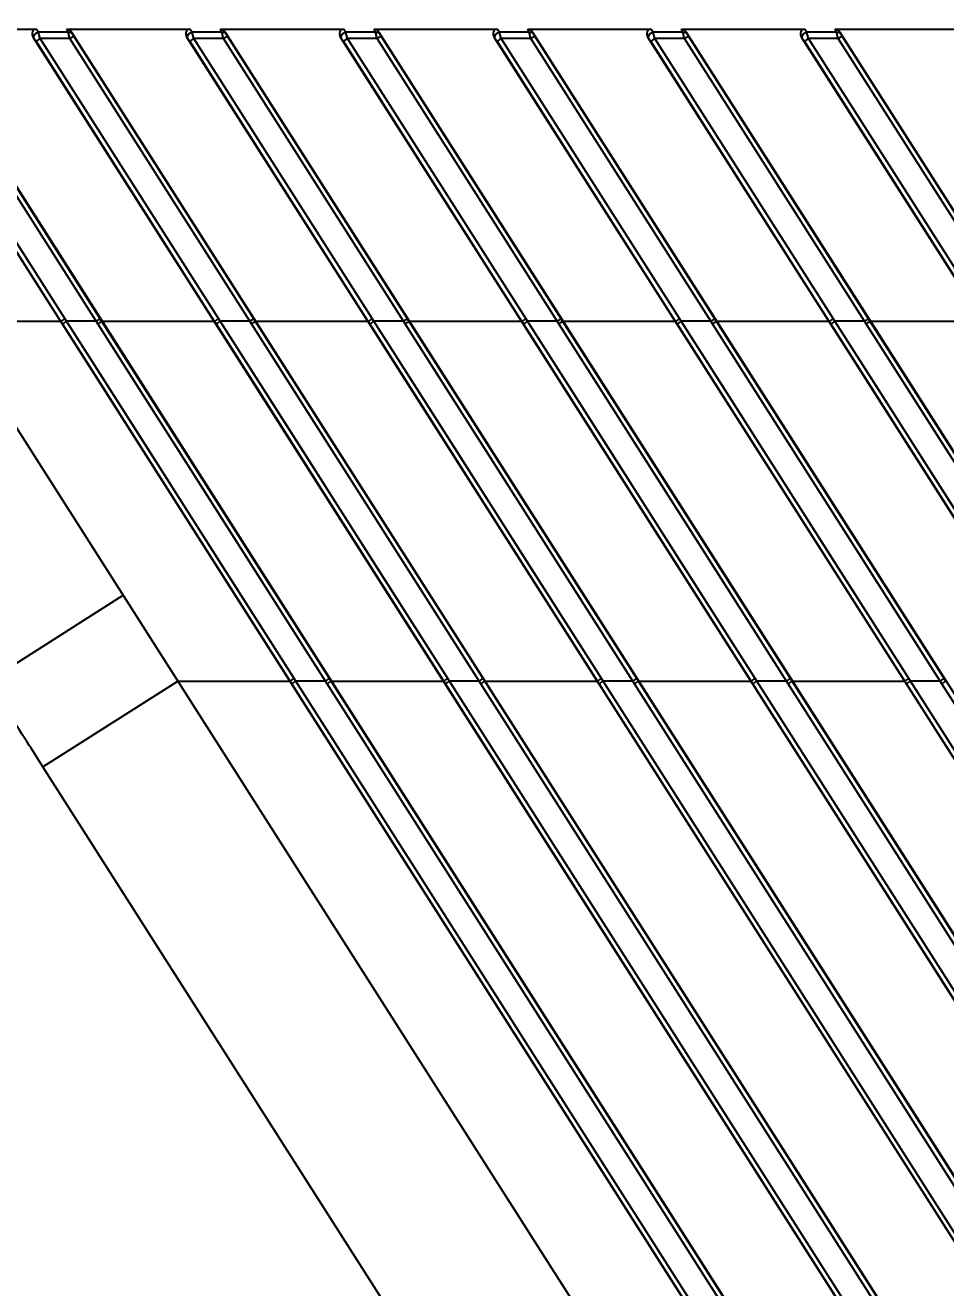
# Model space of a CAD drawing. Header units: millimetres. Extents: x 3299 to 14264, y 1863 to 5555.
# Drawn here: x 4865.6 to 4923.2, y 2759.9 to 2838.8 of the extents above; entities that cross this region are included whole.
import ezdxf

# ---------------------------------------------------------------- set-up
doc = ezdxf.new("R2010")
doc.units = ezdxf.units.MM
doc.layers.add('细实线', color=7, linetype='Continuous', lineweight=18)
doc.styles.add('工程字', font='gbenor.shx', dxfattribs={"bigfont": 'gbcbig.shx'})
doc.dimstyles.new('ISO-200', dxfattribs={"dimtxt": 15, "dimasz": 5, "dimexe": 2, "dimexo": 1, "dimgap": 2, "dimtad": 1, "dimdsep": 46, "dimtxsty": '工程字', "dimcen": 2.5, "dimclrd": 3, "dimclre": 3, "dimclrt": 6, "dimadec": 0, "dimazin": 0, "dimtfac": 1, "dimtmove": 0, "dimatfit": 3, "dimfxl": 1, "dimarcsym": 0})

# ---------------------------------------------------------------- blocks, each defined once
blk = doc.blocks.new('*D156')
at = {"layer": 'Defpoints', "color": 0, "transparency": 16777216}
for p in [(5011.326, 2864.654), (4481.326, 2814.023), (5011.326, 2814.023)]:
    blk.add_point(p, dxfattribs=at)
at = {"layer": '细实线', "color": 3, "lineweight": -2, "transparency": 16777216}
for p, q in [((4481.326, 2815.023), (4481.326, 2866.654)), ((5011.326, 2815.023), (5011.326, 2866.654)), ((4486.326, 2864.654), (5006.326, 2864.654))]:
    blk.add_line(p, q, dxfattribs=at)
at = {"layer": '细实线', "color": 3, "transparency": 16777216}
for points in [[(4486.326, 2865.488), (4486.326, 2863.821), (4481.326, 2864.654)], [(5006.326, 2865.488), (5006.326, 2863.821), (5011.326, 2864.654)]]:
    blk.add_solid(points, dxfattribs=at)
at = {"layer": '细实线', "color": 6, "lineweight": 5, "transparency": 16777216, "insert": (4746.326, 2874.154), "char_height": 15, "attachment_point": 5, "style": '工程字'}
blk.add_mtext('530', dxfattribs=at)
blk = doc.blocks.new('*D157')
at = {"layer": 'Defpoints', "color": 0, "transparency": 16777216}
for p in [(5029.826, 2884.005), (4462.826, 2811.523), (5029.826, 2811.523)]:
    blk.add_point(p, dxfattribs=at)
at = {"layer": '细实线', "color": 3, "lineweight": -2, "transparency": 16777216}
for p, q in [((4462.826, 2812.523), (4462.826, 2886.005)), ((5029.826, 2812.523), (5029.826, 2886.005)), ((4467.826, 2884.005), (5024.826, 2884.005))]:
    blk.add_line(p, q, dxfattribs=at)
at = {"layer": '细实线', "color": 3, "transparency": 16777216}
for points in [[(4467.826, 2884.839), (4467.826, 2883.172), (4462.826, 2884.005)], [(5024.826, 2884.839), (5024.826, 2883.172), (5029.826, 2884.005)]]:
    blk.add_solid(points, dxfattribs=at)
at = {"layer": '细实线', "color": 6, "lineweight": 5, "transparency": 16777216, "insert": (4746.326, 2893.505), "char_height": 15, "attachment_point": 5, "style": '工程字'}
blk.add_mtext('567', dxfattribs=at)

msp = doc.modelspace()

# ---------------------------------------------------------------- linework, layer by layer
at = {"color": 7, "linetype": 'Continuous'}
for p, q in [((4849.22061, 2838.52373), (5044.04845, 2532.70529)), ((4858.64777, 2838.52373), (4866.32258, 2838.52373)), ((4866.46306, 2838.34876), (4866.32258, 2838.52373)), ((4868.25185, 2838.52373), (4875.92666, 2838.52373)), ((4868.33418, 2838.34876), (4868.25185, 2838.52373)), ((4876.06714, 2838.34876), (4875.92666, 2838.52373)), ((4877.85593, 2838.52373), (4885.53075, 2838.52373)), ((4877.93826, 2838.34876), (4877.85593, 2838.52373)), ((4885.67123, 2838.34876), (4885.53075, 2838.52373)), ((4887.46002, 2838.52373), (4895.13483, 2838.52373)), ((4887.54234, 2838.34876), (4887.46002, 2838.52373)), ((4895.27531, 2838.34876), (4895.13483, 2838.52373)), ((4897.0641, 2838.52373), (4904.73891, 2838.52373)), ((4897.14642, 2838.34876), (4897.0641, 2838.52373)), ((4904.87939, 2838.34876), (4904.73891, 2838.52373)), ((4906.66818, 2838.52373), (4914.34299, 2838.52373)), ((4906.7505, 2838.34876), (4906.66818, 2838.52373)), ((4914.48347, 2838.34876), (4914.34299, 2838.52373)), ((4916.27226, 2838.52373), (4923.94707, 2838.52373)), ((4916.35458, 2838.34876), (4916.27226, 2838.52373)), ((4856.54104, 2838.0138), (5045.22157, 2541.8447)), ((4867.8726, 2820.2623), (4856.71809, 2837.77136)), ((4868.12524, 2820.43693), (4856.97074, 2837.94599)), ((4870.07994, 2820.27703), (4858.82357, 2837.94599)), ((4858.93858, 2838.34497), (5045.74141, 2545.12326)), ((4870.3314, 2820.42355), (4859.07503, 2838.09251)), ((4866.21042, 2837.93247), (4866.14512, 2838.0138)), ((4866.14512, 2838.0138), (5045.22157, 2556.92009)), ((4877.47668, 2820.2623), (4866.32218, 2837.77136)), ((4868.33418, 2838.34876), (4866.46306, 2838.34876)), ((4868.42765, 2837.94599), (4866.57482, 2837.94599)), ((4877.72932, 2820.43693), (4866.57482, 2837.94599)), ((4879.68402, 2820.27703), (4868.42765, 2837.94599)), ((4868.58564, 2838.25362), (4868.54266, 2838.34497)), ((4868.54266, 2838.34497), (5045.74141, 2560.19865)), ((4879.93548, 2820.42355), (4868.67911, 2838.09251)), ((4875.8145, 2837.93247), (4875.7492, 2838.0138)), ((4875.7492, 2838.0138), (5045.22157, 2571.99547)), ((4887.08076, 2820.2623), (4875.92626, 2837.77136)), ((4877.93826, 2838.34876), (4876.06714, 2838.34876)), ((4878.03173, 2837.94599), (4876.1789, 2837.94599)), ((4887.3334, 2820.43693), (4876.1789, 2837.94599)), ((4889.2881, 2820.27703), (4878.03173, 2837.94599)), ((4878.14674, 2838.34497), (5045.74141, 2575.27404)), ((4878.18972, 2838.25362), (4878.14674, 2838.34497)), ((4889.53956, 2820.42355), (4878.28319, 2838.09251)), ((4885.35329, 2838.0138), (5045.22157, 2587.07086)), ((4885.41858, 2837.93247), (4885.35329, 2838.0138)), ((4896.68484, 2820.2623), (4885.53034, 2837.77136)), ((4887.54234, 2838.34876), (4885.67123, 2838.34876)), ((4887.63581, 2837.94599), (4885.78298, 2837.94599)), ((4896.93749, 2820.43693), (4885.78298, 2837.94599)), ((4898.89218, 2820.27703), (4887.63581, 2837.94599)), ((4887.75082, 2838.34497), (5045.74141, 2590.34942)), ((4887.7938, 2838.25362), (4887.75082, 2838.34497)), ((4899.14364, 2820.42355), (4887.88727, 2838.09251)), ((4895.02266, 2837.93247), (4894.95737, 2838.0138)), ((4894.95737, 2838.0138), (5045.22157, 2602.14625)), ((4906.28892, 2820.2623), (4895.13442, 2837.77136)), ((4897.14642, 2838.34876), (4895.27531, 2838.34876)), ((4897.2399, 2837.94599), (4895.38706, 2837.94599)), ((4906.54157, 2820.43693), (4895.38706, 2837.94599)), ((4908.49627, 2820.27703), (4897.2399, 2837.94599)), ((4897.39788, 2838.25362), (4897.3549, 2838.34497)), ((4897.3549, 2838.34497), (5045.74141, 2605.42481)), ((4908.74773, 2820.42355), (4897.49136, 2838.09251)), ((4904.62674, 2837.93247), (4904.56145, 2838.0138)), ((4904.56145, 2838.0138), (5045.22157, 2617.22164)), ((4915.893, 2820.2623), (4904.7385, 2837.77136)), ((4906.7505, 2838.34876), (4904.87939, 2838.34876)), ((4906.84398, 2837.94599), (4904.99115, 2837.94599)), ((4916.14565, 2820.43693), (4904.99115, 2837.94599)), ((4918.10035, 2820.27703), (4906.84398, 2837.94599)), ((4906.95898, 2838.34497), (5045.74141, 2620.5002)), ((4907.00196, 2838.25362), (4906.95898, 2838.34497)), ((4918.35181, 2820.42355), (4907.09544, 2838.09251)), ((4914.23082, 2837.93247), (4914.16553, 2838.0138)), ((4914.16553, 2838.0138), (5045.22157, 2632.29703)), ((4925.49708, 2820.2623), (4914.34258, 2837.77136)), ((4916.35458, 2838.34876), (4914.48347, 2838.34876)), ((4916.44806, 2837.94599), (4914.59523, 2837.94599)), ((4925.74973, 2820.43693), (4914.59523, 2837.94599)), ((4927.70443, 2820.27703), (4916.44806, 2837.94599)), ((4916.56306, 2838.34497), (5045.74141, 2635.57559)), ((4916.60604, 2838.25362), (4916.56306, 2838.34497)), ((4927.95589, 2820.42355), (4916.69952, 2838.09251)), ((4868.22711, 2820.27703), (4868.12524, 2820.43693)), ((4870.43321, 2820.26375), (4870.3314, 2820.42355)), ((4877.83119, 2820.27703), (4877.72932, 2820.43693)), ((4880.03729, 2820.26375), (4879.93548, 2820.42355)), ((4887.43528, 2820.27703), (4887.3334, 2820.43693)), ((4889.64137, 2820.26375), (4889.53956, 2820.42355)), ((4897.03936, 2820.27703), (4896.93749, 2820.43693)), ((4899.24545, 2820.26375), (4899.14364, 2820.42355)), ((4906.64344, 2820.27703), (4906.54157, 2820.43693)), ((4908.84953, 2820.26375), (4908.74773, 2820.42355)), ((4916.24752, 2820.27703), (4916.14565, 2820.43693)), ((4918.45361, 2820.26375), (4918.35181, 2820.42355)), ((4867.85652, 2820.25206), (4860.86095, 2820.25206)), ((4867.85652, 2820.25206), (4867.8726, 2820.2623)), ((4867.97447, 2820.1024), (4867.8726, 2820.2623)), ((4882.19617, 2797.78013), (4867.97447, 2820.1024)), ((4870.07994, 2820.27703), (4868.22711, 2820.27703)), ((4882.44823, 2797.94082), (4868.22711, 2820.27703)), ((4870.18175, 2820.11712), (4870.07994, 2820.27703)), ((4884.40341, 2797.78013), (4870.18175, 2820.11712)), ((4870.46503, 2820.25206), (4870.43321, 2820.26375)), ((4884.65546, 2797.94072), (4870.43321, 2820.26375)), ((4877.4606, 2820.25206), (4870.46503, 2820.25206)), ((4877.4606, 2820.25206), (4877.47668, 2820.2623)), ((4877.57855, 2820.1024), (4877.47668, 2820.2623)), ((4891.80025, 2797.78013), (4877.57855, 2820.1024)), ((4879.68402, 2820.27703), (4877.83119, 2820.27703)), ((4892.05231, 2797.94082), (4877.83119, 2820.27703)), ((4879.78583, 2820.11712), (4879.68402, 2820.27703)), ((4894.0075, 2797.78013), (4879.78583, 2820.11712)), ((4880.06911, 2820.25206), (4880.03729, 2820.26375)), ((4894.25955, 2797.94072), (4880.03729, 2820.26375)), ((4887.06468, 2820.25206), (4880.06911, 2820.25206)), ((4887.06468, 2820.25206), (4887.08076, 2820.2623)), ((4887.18263, 2820.1024), (4887.08076, 2820.2623)), ((4901.40433, 2797.78013), (4887.18263, 2820.1024)), ((4889.2881, 2820.27703), (4887.43528, 2820.27703)), ((4892.60808, 2812.15242), (4887.43528, 2820.27703)), ((4901.65639, 2797.94082), (4887.43528, 2820.27703)), ((4889.38991, 2820.11712), (4889.2881, 2820.27703)), ((4903.61158, 2797.78013), (4889.38991, 2820.11712)), ((4889.6732, 2820.25206), (4889.64137, 2820.26375)), ((4903.86363, 2797.94072), (4889.64137, 2820.26375)), ((4894.84033, 2812.10355), (4889.64137, 2820.26375)), ((4896.66876, 2820.25206), (4889.6732, 2820.25206)), ((4896.66876, 2820.25206), (4896.68484, 2820.2623)), ((4896.78672, 2820.1024), (4896.68484, 2820.2623)), ((4901.95973, 2811.98286), (4896.78672, 2820.1024)), ((4911.00841, 2797.78013), (4896.78672, 2820.1024)), ((4898.89218, 2820.27703), (4897.03936, 2820.27703)), ((4911.26047, 2797.94082), (4897.03936, 2820.27703)), ((4898.99399, 2820.11712), (4898.89218, 2820.27703)), ((4913.21566, 2797.78013), (4898.99399, 2820.11712)), ((4904.19274, 2811.95182), (4898.99399, 2820.11712)), ((4899.27728, 2820.25206), (4899.24545, 2820.26375)), ((4913.46771, 2797.94072), (4899.24545, 2820.26375)), ((4904.44441, 2812.10355), (4899.24545, 2820.26375)), ((4906.27284, 2820.25206), (4899.27728, 2820.25206)), ((4906.27284, 2820.25206), (4906.28892, 2820.2623)), ((4906.3908, 2820.1024), (4906.28892, 2820.2623)), ((4911.56381, 2811.98286), (4906.3908, 2820.1024)), ((4920.6125, 2797.78013), (4906.3908, 2820.1024)), ((4908.49627, 2820.27703), (4906.64344, 2820.27703)), ((4920.86455, 2797.94082), (4906.64344, 2820.27703)), ((4908.59807, 2820.11712), (4908.49627, 2820.27703)), ((4922.81974, 2797.78013), (4908.59807, 2820.11712)), ((4908.88136, 2820.25206), (4908.84953, 2820.26375)), ((4923.07179, 2797.94072), (4908.84953, 2820.26375)), ((4914.0485, 2812.10355), (4908.84953, 2820.26375)), ((4915.87692, 2820.25206), (4908.88136, 2820.25206)), ((4915.87692, 2820.25206), (4915.893, 2820.2623)), ((4915.99488, 2820.1024), (4915.893, 2820.2623)), ((4930.21658, 2797.78013), (4915.99488, 2820.1024)), ((4918.10035, 2820.27703), (4916.24752, 2820.27703)), ((4930.46863, 2797.94082), (4916.24752, 2820.27703)), ((4918.20215, 2820.11712), (4918.10035, 2820.27703)), ((4932.42382, 2797.78013), (4918.20215, 2820.11712)), ((4923.4009, 2811.95182), (4918.20215, 2820.11712)), ((4918.48544, 2820.25206), (4918.45361, 2820.26375)), ((4932.67587, 2797.94072), (4918.45361, 2820.26375)), ((4923.65258, 2812.10355), (4918.45361, 2820.26375)), ((4925.48101, 2820.25206), (4918.48544, 2820.25206)), ((4897.10626, 2805.0874), (4892.60808, 2812.15242)), ((4906.4581, 2804.92225), (4901.95973, 2811.98286)), ((4908.69926, 2804.87374), (4904.19274, 2811.95182)), ((4908.95112, 2805.02989), (4904.44441, 2812.10355)), ((4916.06218, 2804.92225), (4911.56381, 2811.98286)), ((4891.95517, 2801.55763), (4887.53208, 2808.50006)), ((4889.47536, 2801.42926), (4885.03872, 2808.39297)), ((4891.70322, 2801.39931), (4887.28031, 2808.34607)), ((4882.44823, 2797.94082), (4877.8981, 2805.0874)), ((4892.05231, 2797.94082), (4887.50218, 2805.0874)), ((4901.65639, 2797.94082), (4897.10626, 2805.0874)), ((4911.00841, 2797.78013), (4906.4581, 2804.92225)), ((4911.26047, 2797.94082), (4906.71035, 2805.0874)), ((4913.21566, 2797.78013), (4908.69926, 2804.87374)), ((4913.46771, 2797.94072), (4908.95112, 2805.02989)), ((4920.6125, 2797.78013), (4916.06218, 2804.92225)), ((4863.33325, 2797.78013), (4871.75539, 2803.15121)), ((4891.80025, 2797.78013), (4889.47536, 2801.42926)), ((4894.0075, 2797.78013), (4891.70322, 2801.39931)), ((4894.25955, 2797.94072), (4891.95517, 2801.55763)), ((4903.61158, 2797.78013), (4901.3073, 2801.39931)), ((4923.07179, 2797.94072), (4920.76741, 2801.55763)), ((4866.75378, 2792.41386), (4875.17715, 2797.78013)), ((4875.17715, 2797.78013), (4882.19617, 2797.78013)), ((4882.19617, 2797.78013), (4882.44823, 2797.94082)), ((4882.29847, 2797.61956), (4882.19617, 2797.78013)), ((4882.29847, 2797.61956), (4882.55053, 2797.78013)), ((5004.83075, 2605.28241), (4882.29847, 2797.61956)), ((4882.55053, 2797.78013), (4882.44823, 2797.94082)), ((4884.40341, 2797.78013), (4882.55053, 2797.78013)), ((5005.0828, 2605.44298), (4882.55053, 2797.78013)), ((4884.40341, 2797.78013), (4884.65546, 2797.94072)), ((4884.50572, 2797.61956), (4884.40341, 2797.78013)), ((4884.50572, 2797.61956), (4884.75777, 2797.78013)), ((5004.83075, 2608.74709), (4884.50572, 2797.61956)), ((4884.75777, 2797.78013), (4884.65546, 2797.94072)), ((4884.75777, 2797.78013), (4891.80025, 2797.78013)), ((5005.0828, 2608.90766), (4884.75777, 2797.78013)), ((4891.80025, 2797.78013), (4892.05231, 2797.94082)), ((4891.90255, 2797.61956), (4891.80025, 2797.78013)), ((4891.90255, 2797.61956), (4892.15461, 2797.78013)), ((5004.83075, 2620.35779), (4891.90255, 2797.61956)), ((4892.15461, 2797.78013), (4892.05231, 2797.94082)), ((4894.0075, 2797.78013), (4892.15461, 2797.78013)), ((5005.0828, 2620.51837), (4892.15461, 2797.78013)), ((4894.0075, 2797.78013), (4894.25955, 2797.94072)), ((4894.1098, 2797.61956), (4894.0075, 2797.78013)), ((4894.1098, 2797.61956), (4894.36185, 2797.78013)), ((5004.83075, 2623.82247), (4894.1098, 2797.61956)), ((4894.36185, 2797.78013), (4894.25955, 2797.94072)), ((4894.36185, 2797.78013), (4901.40433, 2797.78013)), ((5005.0828, 2623.98305), (4894.36185, 2797.78013)), ((4901.40433, 2797.78013), (4901.65639, 2797.94082)), ((4901.50663, 2797.61956), (4901.40433, 2797.78013)), ((4901.50663, 2797.61956), (4901.75869, 2797.78013)), ((5004.83075, 2635.43318), (4901.50663, 2797.61956)), ((4901.75869, 2797.78013), (4901.65639, 2797.94082)), ((4903.61158, 2797.78013), (4901.75869, 2797.78013)), ((5005.0828, 2635.59376), (4901.75869, 2797.78013)), ((4903.61158, 2797.78013), (4903.86363, 2797.94072)), ((4903.71388, 2797.61956), (4903.61158, 2797.78013)), ((4903.71388, 2797.61956), (4903.96593, 2797.78013)), ((5004.83075, 2638.89786), (4903.71388, 2797.61956)), ((4903.96593, 2797.78013), (4903.86363, 2797.94072)), ((4903.96593, 2797.78013), (4911.00841, 2797.78013)), ((5005.0828, 2639.05844), (4903.96593, 2797.78013)), ((4911.00841, 2797.78013), (4911.26047, 2797.94082)), ((4911.11072, 2797.61956), (4911.00841, 2797.78013)), ((4911.11072, 2797.61956), (4911.36277, 2797.78013)), ((5004.83075, 2650.50857), (4911.11072, 2797.61956)), ((4911.36277, 2797.78013), (4911.26047, 2797.94082)), ((4913.21566, 2797.78013), (4911.36277, 2797.78013)), ((5005.0828, 2650.66915), (4911.36277, 2797.78013)), ((4913.21566, 2797.78013), (4913.46771, 2797.94072)), ((4913.31796, 2797.61956), (4913.21566, 2797.78013)), ((4913.31796, 2797.61956), (4913.57002, 2797.78013)), ((5004.83075, 2653.97325), (4913.31796, 2797.61956)), ((4913.57002, 2797.78013), (4913.46771, 2797.94072)), ((4913.57002, 2797.78013), (4920.6125, 2797.78013)), ((5005.0828, 2654.13383), (4913.57002, 2797.78013)), ((4920.6125, 2797.78013), (4920.86455, 2797.94082)), ((4920.7148, 2797.61956), (4920.6125, 2797.78013)), ((4920.7148, 2797.61956), (4920.96685, 2797.78013)), ((5004.83075, 2665.58396), (4920.7148, 2797.61956)), ((4920.96685, 2797.78013), (4920.86455, 2797.94082)), ((4922.81974, 2797.78013), (4920.96685, 2797.78013)), ((5005.0828, 2665.74454), (4920.96685, 2797.78013)), ((4922.81974, 2797.78013), (4923.07179, 2797.94072)), ((4922.92204, 2797.61956), (4922.81974, 2797.78013)), ((4922.92204, 2797.61956), (4923.1741, 2797.78013)), ((5004.83075, 2669.04864), (4922.92204, 2797.61956)), ((4923.1741, 2797.78013), (4923.07179, 2797.94072)), ((4996.65944, 2588.50282), (4866.75378, 2792.41386))]:
    msp.add_line(p, q, dxfattribs=at)
for points in [[(4877.64586, 2804.92225), (4873.14749, 2811.98286), (4870.69175, 2815.83737), (4867.97447, 2820.1024)], [(4877.8981, 2805.0874), (4873.39992, 2812.15242), (4870.94428, 2816.00934), (4868.22711, 2820.27703)], [(4879.88701, 2804.87374), (4875.38049, 2811.95182), (4872.91199, 2815.82893), (4870.18175, 2820.11712)], [(4877.928, 2808.50006), (4873.16356, 2815.97823), (4870.43321, 2820.26375)], [(4885.03872, 2808.39297), (4880.29583, 2815.83737), (4877.57855, 2820.1024)], [(4887.50218, 2805.0874), (4883.004, 2812.15242), (4880.54836, 2816.00934), (4877.83119, 2820.27703)], [(4887.28031, 2808.34607), (4882.51607, 2815.82893), (4879.78583, 2820.11712)], [(4887.53208, 2808.50006), (4882.76765, 2815.97823), (4880.03729, 2820.26375)], [(4894.6428, 2808.39297), (4889.89991, 2815.83737), (4887.18263, 2820.1024)], [(4901.3073, 2801.39931), (4896.88439, 2808.34607), (4894.58866, 2811.95182), (4892.12015, 2815.82893), (4889.38991, 2820.11712)], [(4906.71035, 2805.0874), (4902.21216, 2812.15242), (4899.75652, 2816.00934), (4897.03936, 2820.27703)], [(4914.1033, 2808.56028), (4909.3606, 2816.00934), (4906.64344, 2820.27703)], [(4916.09255, 2808.34607), (4911.32832, 2815.82893), (4908.59807, 2820.11712)], [(4923.45505, 2808.39297), (4918.71216, 2815.83737), (4915.99488, 2820.1024)], [(4923.70738, 2808.56028), (4918.96469, 2816.00934), (4916.24752, 2820.27703)], [(4903.86363, 2797.94072), (4899.34704, 2805.02989), (4897.13616, 2808.50006), (4894.84033, 2812.10355)], [(4920.76741, 2801.55763), (4916.34432, 2808.50006), (4914.0485, 2812.10355)], [(4884.65546, 2797.94072), (4880.13888, 2805.02989), (4877.928, 2808.50006)], [(4920.86455, 2797.94082), (4916.31443, 2805.0874), (4914.1033, 2808.56028)], [(4901.40433, 2797.78013), (4896.85402, 2804.92225), (4894.6428, 2808.39297)], [(4922.81974, 2797.78013), (4918.30334, 2804.87374), (4916.09255, 2808.34607)], [(4882.19617, 2797.78013), (4879.87128, 2801.42926), (4877.64586, 2804.92225)], [(4884.40341, 2797.78013), (4882.09913, 2801.39931), (4879.88701, 2804.87374)]]:
    msp.add_lwpolyline(points, dxfattribs=at)
for centre, major_axis, ratio, start_param, end_param in [((4866.40687, 2838.16211), (-0.2343, 0.31404), 0.76533515, -0.51882817, 1.47454304), ((4868.30125, 2838.16211), (-0.14927, 0.34104), 0.80568351, -1.37965727, -0.33902978), ((4876.01095, 2838.16211), (-0.2343, 0.31404), 0.76533515, -0.51882817, 1.47454304), ((4877.90533, 2838.16211), (-0.14927, 0.34104), 0.80568351, -1.37965727, -0.33902978), ((4885.61503, 2838.16211), (-0.2343, 0.31404), 0.76533515, -0.51882817, 1.47454304), ((4887.50941, 2838.16211), (-0.14927, 0.34104), 0.80568351, -1.37965727, -0.33902978), ((4895.21912, 2838.16211), (-0.2343, 0.31404), 0.76533515, -0.51882817, 1.47454304), ((4897.11349, 2838.16211), (-0.14927, 0.34104), 0.80568351, -1.37965727, -0.33902978), ((4904.8232, 2838.16211), (-0.2343, 0.31404), 0.76533515, -0.51882817, 1.47454304), ((4906.71757, 2838.16211), (-0.14927, 0.34104), 0.80568351, -1.37965727, -0.33902978), ((4914.42728, 2838.16211), (-0.2343, 0.31404), 0.76533515, -0.51882817, 1.47454304), ((4916.32165, 2838.16211), (-0.14927, 0.34104), 0.80568351, -1.37965727, -0.33902978)]:
    msp.add_ellipse(centre, major_axis=major_axis, ratio=ratio, start_param=start_param, end_param=end_param, dxfattribs=at)
for points, knots in [([(4866.21042, 2837.93247), (4866.20087, 2837.95009), (4866.18702, 2837.98955), (4866.18414, 2838.0536), (4866.19844, 2838.11957), (4866.2288, 2838.18351), (4866.27325, 2838.24176), (4866.32912, 2838.29092), (4866.39306, 2838.32809), (4866.43961, 2838.34371), (4866.46306, 2838.34876)], [0, 0, 0, 0, 0.10844555, 0.2222064, 0.34283408, 0.47007702, 0.60223167, 0.73663362, 0.87019056, 1, 1, 1, 1]), ([(4866.32218, 2837.77136), (4866.31221, 2837.78701), (4866.29249, 2837.81738), (4866.26331, 2837.8606), (4866.23626, 2837.89882), (4866.21871, 2837.92214), (4866.21042, 2837.93247)], [0, 0, 0, 0, 0.28380523, 0.55375068, 0.79746018, 1, 1, 1, 1]), ([(4866.32218, 2837.77136), (4866.32247, 2837.77184), (4866.32329, 2837.77289), (4866.3257, 2837.77544), (4866.33014, 2837.77943), (4866.33713, 2837.78517), (4866.34622, 2837.79222), (4866.35734, 2837.80051), (4866.37039, 2837.80997), (4866.38526, 2837.82051), (4866.40827, 2837.83652), (4866.44048, 2837.85843), (4866.48248, 2837.88637), (4866.52776, 2837.91591), (4866.55895, 2837.9359), (4866.57482, 2837.94599)], [0, 0, 0, 0, 0.00544723, 0.01294926, 0.03418257, 0.06367056, 0.10118675, 0.14642605, 0.19900416, 0.25844914, 0.32425053, 0.47252082, 0.63854773, 0.81650365, 1, 1, 1, 1]), ([(4866.57482, 2837.94599), (4866.56467, 2837.9858), (4866.54471, 2838.06268), (4866.51525, 2838.17163), (4866.48847, 2838.26617), (4866.47115, 2838.32354), (4866.46306, 2838.34876)], [0, 0, 0, 0, 0.29485547, 0.57001457, 0.80989987, 1, 1, 1, 1]), ([(4868.33418, 2838.34876), (4868.35898, 2838.35189), (4868.40843, 2838.35266), (4868.47911, 2838.3364), (4868.54048, 2838.3036), (4868.57274, 2838.27138), (4868.58564, 2838.25362)], [0, 0, 0, 0, 0.26668817, 0.52221526, 0.76582258, 1, 1, 1, 1]), ([(4868.42765, 2837.94599), (4868.41757, 2837.98553), (4868.39845, 2838.06203), (4868.37241, 2838.17086), (4868.35363, 2838.25385), (4868.34144, 2838.31156), (4868.33638, 2838.33701), (4868.33418, 2838.34876)], [0, 0, 0, 0, 0.29602193, 0.57205429, 0.81181228, 0.91325389, 1, 1, 1, 1]), ([(4868.42765, 2837.94599), (4868.44289, 2837.95567), (4868.47286, 2837.97456), (4868.51669, 2838.0017), (4868.55756, 2838.02651), (4868.5892, 2838.04527), (4868.61205, 2838.05848), (4868.62695, 2838.06693), (4868.64019, 2838.07425), (4868.65168, 2838.08039), (4868.6613, 2838.0853), (4868.66899, 2838.08895), (4868.67418, 2838.09114), (4868.67734, 2838.09216), (4868.67858, 2838.09245), (4868.67911, 2838.09251)], [0, 0, 0, 0, 0.18590398, 0.36479896, 0.53070948, 0.6782195, 0.74352371, 0.80245516, 0.85454367, 0.89935516, 0.93653682, 0.96580983, 0.98696961, 0.99449233, 1, 1, 1, 1]), ([(4868.67911, 2838.09251), (4868.66949, 2838.10762), (4868.65097, 2838.13722), (4868.62523, 2838.18014), (4868.60614, 2838.21374), (4868.59339, 2838.23778), (4868.58801, 2838.24859), (4868.58564, 2838.25362)], [0, 0, 0, 0, 0.28836486, 0.56200238, 0.80568441, 0.91038826, 1, 1, 1, 1]), ([(4875.8145, 2837.93247), (4875.80495, 2837.95009), (4875.7911, 2837.98955), (4875.78823, 2838.0536), (4875.80252, 2838.11957), (4875.83288, 2838.18351), (4875.87733, 2838.24176), (4875.9332, 2838.29092), (4875.99714, 2838.32809), (4876.04369, 2838.34371), (4876.06714, 2838.34876)], [0, 0, 0, 0, 0.10844555, 0.2222064, 0.34283408, 0.47007702, 0.60223167, 0.73663362, 0.87019056, 1, 1, 1, 1]), ([(4875.92626, 2837.77136), (4875.91629, 2837.78701), (4875.89657, 2837.81738), (4875.86739, 2837.8606), (4875.84034, 2837.89882), (4875.82279, 2837.92214), (4875.8145, 2837.93247)], [0, 0, 0, 0, 0.28380523, 0.55375068, 0.79746018, 1, 1, 1, 1]), ([(4875.92626, 2837.77136), (4875.92655, 2837.77184), (4875.92738, 2837.77289), (4875.92978, 2837.77544), (4875.93422, 2837.77943), (4875.94121, 2837.78517), (4875.9503, 2837.79222), (4875.96142, 2837.80051), (4875.97447, 2837.80997), (4875.98934, 2837.82051), (4876.01235, 2837.83652), (4876.04456, 2837.85843), (4876.08657, 2837.88637), (4876.13184, 2837.91591), (4876.16303, 2837.9359), (4876.1789, 2837.94599)], [0, 0, 0, 0, 0.00544723, 0.01294926, 0.03418257, 0.06367056, 0.10118675, 0.14642605, 0.19900416, 0.25844914, 0.32425053, 0.47252082, 0.63854773, 0.81650365, 1, 1, 1, 1]), ([(4876.1789, 2837.94599), (4876.16875, 2837.9858), (4876.14879, 2838.06268), (4876.11933, 2838.17163), (4876.09255, 2838.26617), (4876.07523, 2838.32354), (4876.06714, 2838.34876)], [0, 0, 0, 0, 0.29485547, 0.57001457, 0.80989987, 1, 1, 1, 1]), ([(4877.93826, 2838.34876), (4877.96306, 2838.35189), (4878.01251, 2838.35266), (4878.08319, 2838.3364), (4878.14456, 2838.3036), (4878.17682, 2838.27138), (4878.18972, 2838.25362)], [0, 0, 0, 0, 0.26668817, 0.52221526, 0.76582258, 1, 1, 1, 1]), ([(4878.03173, 2837.94599), (4878.02165, 2837.98553), (4878.00254, 2838.06203), (4877.97649, 2838.17086), (4877.95772, 2838.25385), (4877.94552, 2838.31156), (4877.94046, 2838.33701), (4877.93826, 2838.34876)], [0, 0, 0, 0, 0.29602193, 0.57205429, 0.81181228, 0.91325389, 1, 1, 1, 1]), ([(4878.03173, 2837.94599), (4878.04697, 2837.95567), (4878.07695, 2837.97456), (4878.12077, 2838.0017), (4878.16164, 2838.02651), (4878.19328, 2838.04527), (4878.21613, 2838.05848), (4878.23103, 2838.06693), (4878.24427, 2838.07425), (4878.25576, 2838.08039), (4878.26538, 2838.0853), (4878.27307, 2838.08895), (4878.27827, 2838.09114), (4878.28142, 2838.09216), (4878.28266, 2838.09245), (4878.28319, 2838.09251)], [0, 0, 0, 0, 0.18590398, 0.36479896, 0.53070948, 0.6782195, 0.74352371, 0.80245516, 0.85454367, 0.89935516, 0.93653682, 0.96580983, 0.98696961, 0.99449233, 1, 1, 1, 1]), ([(4878.28319, 2838.09251), (4878.27357, 2838.10762), (4878.25505, 2838.13722), (4878.22931, 2838.18014), (4878.21022, 2838.21374), (4878.19747, 2838.23778), (4878.19209, 2838.24859), (4878.18972, 2838.25362)], [0, 0, 0, 0, 0.28836486, 0.56200238, 0.80568441, 0.91038826, 1, 1, 1, 1]), ([(4885.41858, 2837.93247), (4885.40903, 2837.95009), (4885.39518, 2837.98955), (4885.39231, 2838.0536), (4885.4066, 2838.11957), (4885.43696, 2838.18351), (4885.48141, 2838.24176), (4885.53728, 2838.29092), (4885.60123, 2838.32809), (4885.64777, 2838.34371), (4885.67123, 2838.34876)], [0, 0, 0, 0, 0.10844555, 0.2222064, 0.34283408, 0.47007702, 0.60223167, 0.73663362, 0.87019056, 1, 1, 1, 1]), ([(4885.53034, 2837.77136), (4885.52037, 2837.78701), (4885.50065, 2837.81738), (4885.47147, 2837.8606), (4885.44442, 2837.89882), (4885.42687, 2837.92214), (4885.41858, 2837.93247)], [0, 0, 0, 0, 0.28380523, 0.55375068, 0.79746018, 1, 1, 1, 1]), ([(4885.53034, 2837.77136), (4885.53063, 2837.77184), (4885.53146, 2837.77289), (4885.53386, 2837.77544), (4885.53831, 2837.77943), (4885.54529, 2837.78517), (4885.55438, 2837.79222), (4885.5655, 2837.80051), (4885.57855, 2837.80997), (4885.59342, 2837.82051), (4885.61643, 2837.83652), (4885.64864, 2837.85843), (4885.69065, 2837.88637), (4885.73592, 2837.91591), (4885.76711, 2837.9359), (4885.78298, 2837.94599)], [0, 0, 0, 0, 0.00544723, 0.01294926, 0.03418257, 0.06367056, 0.10118675, 0.14642605, 0.19900416, 0.25844914, 0.32425053, 0.47252082, 0.63854773, 0.81650365, 1, 1, 1, 1]), ([(4885.78298, 2837.94599), (4885.77283, 2837.9858), (4885.75287, 2838.06268), (4885.72341, 2838.17163), (4885.69663, 2838.26617), (4885.67932, 2838.32354), (4885.67123, 2838.34876)], [0, 0, 0, 0, 0.29485547, 0.57001457, 0.80989987, 1, 1, 1, 1]), ([(4887.54234, 2838.34876), (4887.56714, 2838.35189), (4887.61659, 2838.35266), (4887.68727, 2838.3364), (4887.74864, 2838.3036), (4887.7809, 2838.27138), (4887.7938, 2838.25362)], [0, 0, 0, 0, 0.26668817, 0.52221526, 0.76582258, 1, 1, 1, 1]), ([(4887.63581, 2837.94599), (4887.62573, 2837.98553), (4887.60662, 2838.06203), (4887.58057, 2838.17086), (4887.5618, 2838.25385), (4887.5496, 2838.31156), (4887.54454, 2838.33701), (4887.54234, 2838.34876)], [0, 0, 0, 0, 0.29602193, 0.57205429, 0.81181228, 0.91325389, 1, 1, 1, 1]), ([(4887.63581, 2837.94599), (4887.65105, 2837.95567), (4887.68103, 2837.97456), (4887.72485, 2838.0017), (4887.76572, 2838.02651), (4887.79736, 2838.04527), (4887.82021, 2838.05848), (4887.83511, 2838.06693), (4887.84836, 2838.07425), (4887.85984, 2838.08039), (4887.86946, 2838.0853), (4887.87715, 2838.08895), (4887.88235, 2838.09114), (4887.88551, 2838.09216), (4887.88674, 2838.09245), (4887.88727, 2838.09251)], [0, 0, 0, 0, 0.18590398, 0.36479896, 0.53070948, 0.6782195, 0.74352371, 0.80245516, 0.85454367, 0.89935516, 0.93653682, 0.96580983, 0.98696961, 0.99449233, 1, 1, 1, 1]), ([(4887.88727, 2838.09251), (4887.87765, 2838.10762), (4887.85914, 2838.13722), (4887.8334, 2838.18014), (4887.8143, 2838.21374), (4887.80155, 2838.23778), (4887.79617, 2838.24859), (4887.7938, 2838.25362)], [0, 0, 0, 0, 0.28836486, 0.56200238, 0.80568441, 0.91038826, 1, 1, 1, 1]), ([(4895.02266, 2837.93247), (4895.01311, 2837.95009), (4894.99926, 2837.98955), (4894.99639, 2838.0536), (4895.01069, 2838.11957), (4895.04104, 2838.18351), (4895.08549, 2838.24176), (4895.14137, 2838.29092), (4895.20531, 2838.32809), (4895.25186, 2838.34371), (4895.27531, 2838.34876)], [0, 0, 0, 0, 0.10844555, 0.2222064, 0.34283408, 0.47007702, 0.60223167, 0.73663362, 0.87019056, 1, 1, 1, 1]), ([(4895.13442, 2837.77136), (4895.12445, 2837.78701), (4895.10473, 2837.81738), (4895.07556, 2837.8606), (4895.04851, 2837.89882), (4895.03095, 2837.92214), (4895.02266, 2837.93247)], [0, 0, 0, 0, 0.28380523, 0.55375068, 0.79746018, 1, 1, 1, 1]), ([(4895.13442, 2837.77136), (4895.13471, 2837.77184), (4895.13554, 2837.77289), (4895.13794, 2837.77544), (4895.14239, 2837.77943), (4895.14937, 2837.78517), (4895.15847, 2837.79222), (4895.16958, 2837.80051), (4895.18264, 2837.80997), (4895.1975, 2837.82051), (4895.22051, 2837.83652), (4895.25272, 2837.85843), (4895.29473, 2837.88637), (4895.34001, 2837.91591), (4895.37119, 2837.9359), (4895.38706, 2837.94599)], [0, 0, 0, 0, 0.00544723, 0.01294926, 0.03418257, 0.06367056, 0.10118675, 0.14642605, 0.19900416, 0.25844914, 0.32425053, 0.47252082, 0.63854773, 0.81650365, 1, 1, 1, 1]), ([(4895.38706, 2837.94599), (4895.37691, 2837.9858), (4895.35695, 2838.06268), (4895.32749, 2838.17163), (4895.30071, 2838.26617), (4895.2834, 2838.32354), (4895.27531, 2838.34876)], [0, 0, 0, 0, 0.29485547, 0.57001457, 0.80989987, 1, 1, 1, 1]), ([(4897.14642, 2838.34876), (4897.17122, 2838.35189), (4897.22067, 2838.35266), (4897.29135, 2838.3364), (4897.35272, 2838.3036), (4897.38498, 2838.27138), (4897.39788, 2838.25362)], [0, 0, 0, 0, 0.26668817, 0.52221526, 0.76582258, 1, 1, 1, 1]), ([(4897.2399, 2837.94599), (4897.22981, 2837.98553), (4897.2107, 2838.06203), (4897.18466, 2838.17086), (4897.16588, 2838.25385), (4897.15368, 2838.31156), (4897.14862, 2838.33701), (4897.14642, 2838.34876)], [0, 0, 0, 0, 0.29602193, 0.57205429, 0.81181228, 0.91325389, 1, 1, 1, 1]), ([(4897.2399, 2837.94599), (4897.25513, 2837.95567), (4897.28511, 2837.97456), (4897.32893, 2838.0017), (4897.3698, 2838.02651), (4897.40144, 2838.04527), (4897.42429, 2838.05848), (4897.43919, 2838.06693), (4897.45244, 2838.07425), (4897.46392, 2838.08039), (4897.47355, 2838.0853), (4897.48123, 2838.08895), (4897.48643, 2838.09114), (4897.48959, 2838.09216), (4897.49082, 2838.09245), (4897.49136, 2838.09251)], [0, 0, 0, 0, 0.18590398, 0.36479896, 0.53070948, 0.6782195, 0.74352371, 0.80245516, 0.85454367, 0.89935516, 0.93653682, 0.96580983, 0.98696961, 0.99449233, 1, 1, 1, 1]), ([(4897.49136, 2838.09251), (4897.48173, 2838.10762), (4897.46322, 2838.13722), (4897.43748, 2838.18014), (4897.41838, 2838.21374), (4897.40563, 2838.23778), (4897.40025, 2838.24859), (4897.39788, 2838.25362)], [0, 0, 0, 0, 0.28836486, 0.56200238, 0.80568441, 0.91038826, 1, 1, 1, 1]), ([(4904.62674, 2837.93247), (4904.61719, 2837.95009), (4904.60334, 2837.98955), (4904.60047, 2838.0536), (4904.61477, 2838.11957), (4904.64512, 2838.18351), (4904.68957, 2838.24176), (4904.74545, 2838.29092), (4904.80939, 2838.32809), (4904.85594, 2838.34371), (4904.87939, 2838.34876)], [0, 0, 0, 0, 0.10844555, 0.2222064, 0.34283408, 0.47007702, 0.60223167, 0.73663362, 0.87019056, 1, 1, 1, 1]), ([(4904.7385, 2837.77136), (4904.72853, 2837.78701), (4904.70882, 2837.81738), (4904.67964, 2837.8606), (4904.65259, 2837.89882), (4904.63503, 2837.92214), (4904.62674, 2837.93247)], [0, 0, 0, 0, 0.28380523, 0.55375068, 0.79746018, 1, 1, 1, 1]), ([(4904.7385, 2837.77136), (4904.73879, 2837.77184), (4904.73962, 2837.77289), (4904.74202, 2837.77544), (4904.74647, 2837.77943), (4904.75345, 2837.78517), (4904.76255, 2837.79222), (4904.77367, 2837.80051), (4904.78672, 2837.80997), (4904.80159, 2837.82051), (4904.82459, 2837.83652), (4904.8568, 2837.85843), (4904.89881, 2837.88637), (4904.94409, 2837.91591), (4904.97527, 2837.9359), (4904.99115, 2837.94599)], [0, 0, 0, 0, 0.00544723, 0.01294926, 0.03418257, 0.06367056, 0.10118675, 0.14642605, 0.19900416, 0.25844914, 0.32425053, 0.47252082, 0.63854773, 0.81650365, 1, 1, 1, 1]), ([(4904.99115, 2837.94599), (4904.981, 2837.9858), (4904.96103, 2838.06268), (4904.93158, 2838.17163), (4904.90479, 2838.26617), (4904.88748, 2838.32354), (4904.87939, 2838.34876)], [0, 0, 0, 0, 0.29485547, 0.57001457, 0.80989987, 1, 1, 1, 1]), ([(4906.7505, 2838.34876), (4906.7753, 2838.35189), (4906.82475, 2838.35266), (4906.89543, 2838.3364), (4906.95681, 2838.3036), (4906.98906, 2838.27138), (4907.00196, 2838.25362)], [0, 0, 0, 0, 0.26668817, 0.52221526, 0.76582258, 1, 1, 1, 1]), ([(4906.84398, 2837.94599), (4906.8339, 2837.98553), (4906.81478, 2838.06203), (4906.78874, 2838.17086), (4906.76996, 2838.25385), (4906.75777, 2838.31156), (4906.7527, 2838.33701), (4906.7505, 2838.34876)], [0, 0, 0, 0, 0.29602193, 0.57205429, 0.81181228, 0.91325389, 1, 1, 1, 1]), ([(4906.84398, 2837.94599), (4906.85921, 2837.95567), (4906.88919, 2837.97456), (4906.93301, 2838.0017), (4906.97388, 2838.02651), (4907.00552, 2838.04527), (4907.02837, 2838.05848), (4907.04327, 2838.06693), (4907.05652, 2838.07425), (4907.068, 2838.08039), (4907.07763, 2838.0853), (4907.08531, 2838.08895), (4907.09051, 2838.09114), (4907.09367, 2838.09216), (4907.09491, 2838.09245), (4907.09544, 2838.09251)], [0, 0, 0, 0, 0.18590398, 0.36479896, 0.53070948, 0.6782195, 0.74352371, 0.80245516, 0.85454367, 0.89935516, 0.93653682, 0.96580983, 0.98696961, 0.99449233, 1, 1, 1, 1]), ([(4907.09544, 2838.09251), (4907.08581, 2838.10762), (4907.0673, 2838.13722), (4907.04156, 2838.18014), (4907.02246, 2838.21374), (4907.00971, 2838.23778), (4907.00433, 2838.24859), (4907.00196, 2838.25362)], [0, 0, 0, 0, 0.28836486, 0.56200238, 0.80568441, 0.91038826, 1, 1, 1, 1]), ([(4914.23082, 2837.93247), (4914.22128, 2837.95009), (4914.20742, 2837.98955), (4914.20455, 2838.0536), (4914.21885, 2838.11957), (4914.2492, 2838.18351), (4914.29365, 2838.24176), (4914.34953, 2838.29092), (4914.41347, 2838.32809), (4914.46002, 2838.34371), (4914.48347, 2838.34876)], [0, 0, 0, 0, 0.10844555, 0.2222064, 0.34283408, 0.47007702, 0.60223167, 0.73663362, 0.87019056, 1, 1, 1, 1]), ([(4914.34258, 2837.77136), (4914.33261, 2837.78701), (4914.3129, 2837.81738), (4914.28372, 2837.8606), (4914.25667, 2837.89882), (4914.23912, 2837.92214), (4914.23082, 2837.93247)], [0, 0, 0, 0, 0.28380523, 0.55375068, 0.79746018, 1, 1, 1, 1]), ([(4914.34258, 2837.77136), (4914.34288, 2837.77184), (4914.3437, 2837.77289), (4914.3461, 2837.77544), (4914.35055, 2837.77943), (4914.35753, 2837.78517), (4914.36663, 2837.79222), (4914.37775, 2837.80051), (4914.3908, 2837.80997), (4914.40567, 2837.82051), (4914.42867, 2837.83652), (4914.46088, 2837.85843), (4914.50289, 2837.88637), (4914.54817, 2837.91591), (4914.57936, 2837.9359), (4914.59523, 2837.94599)], [0, 0, 0, 0, 0.00544723, 0.01294926, 0.03418257, 0.06367056, 0.10118675, 0.14642605, 0.19900416, 0.25844914, 0.32425053, 0.47252082, 0.63854773, 0.81650365, 1, 1, 1, 1]), ([(4914.59523, 2837.94599), (4914.58508, 2837.9858), (4914.56512, 2838.06268), (4914.53566, 2838.17163), (4914.50887, 2838.26617), (4914.49156, 2838.32354), (4914.48347, 2838.34876)], [0, 0, 0, 0, 0.29485547, 0.57001457, 0.80989987, 1, 1, 1, 1]), ([(4916.35458, 2838.34876), (4916.37938, 2838.35189), (4916.42884, 2838.35266), (4916.49951, 2838.3364), (4916.56089, 2838.3036), (4916.59314, 2838.27138), (4916.60604, 2838.25362)], [0, 0, 0, 0, 0.26668817, 0.52221526, 0.76582258, 1, 1, 1, 1]), ([(4916.44806, 2837.94599), (4916.43798, 2837.98553), (4916.41886, 2838.06203), (4916.39282, 2838.17086), (4916.37404, 2838.25385), (4916.36185, 2838.31156), (4916.35678, 2838.33701), (4916.35458, 2838.34876)], [0, 0, 0, 0, 0.29602193, 0.57205429, 0.81181228, 0.91325389, 1, 1, 1, 1]), ([(4916.44806, 2837.94599), (4916.4633, 2837.95567), (4916.49327, 2837.97456), (4916.53709, 2838.0017), (4916.57797, 2838.02651), (4916.60961, 2838.04527), (4916.63245, 2838.05848), (4916.64735, 2838.06693), (4916.6606, 2838.07425), (4916.67208, 2838.08039), (4916.68171, 2838.0853), (4916.6894, 2838.08895), (4916.69459, 2838.09114), (4916.69775, 2838.09216), (4916.69899, 2838.09245), (4916.69952, 2838.09251)], [0, 0, 0, 0, 0.18590398, 0.36479896, 0.53070948, 0.6782195, 0.74352371, 0.80245516, 0.85454367, 0.89935516, 0.93653682, 0.96580983, 0.98696961, 0.99449233, 1, 1, 1, 1]), ([(4916.69952, 2838.09251), (4916.68989, 2838.10762), (4916.67138, 2838.13722), (4916.64564, 2838.18014), (4916.62654, 2838.21374), (4916.61379, 2838.23778), (4916.60841, 2838.24859), (4916.60604, 2838.25362)], [0, 0, 0, 0, 0.28836486, 0.56200238, 0.80568441, 0.91038826, 1, 1, 1, 1]), ([(4867.8726, 2820.2623), (4867.87289, 2820.26278), (4867.87372, 2820.26382), (4867.87612, 2820.26638), (4867.88056, 2820.27037), (4867.88755, 2820.27611), (4867.89664, 2820.28316), (4867.90776, 2820.29145), (4867.92081, 2820.30091), (4867.93568, 2820.31145), (4867.95869, 2820.32746), (4867.9909, 2820.34937), (4868.03291, 2820.37731), (4868.07818, 2820.40685), (4868.10937, 2820.42684), (4868.12524, 2820.43693)], [0, 0, 0, 0, 0.00544723, 0.01294926, 0.03418256, 0.06367055, 0.10118674, 0.14642604, 0.19900415, 0.25844913, 0.32425052, 0.47252081, 0.63854773, 0.81650364, 1, 1, 1, 1]), ([(4870.07994, 2820.27703), (4870.09518, 2820.28671), (4870.12515, 2820.3056), (4870.16898, 2820.33274), (4870.20985, 2820.35755), (4870.24149, 2820.37631), (4870.26434, 2820.38952), (4870.27924, 2820.39796), (4870.29248, 2820.40529), (4870.30397, 2820.41143), (4870.31359, 2820.41634), (4870.32128, 2820.41999), (4870.32647, 2820.42218), (4870.32963, 2820.4232), (4870.33087, 2820.42349), (4870.3314, 2820.42355)], [0, 0, 0, 0, 0.18590398, 0.36479897, 0.53070949, 0.67821952, 0.74352373, 0.80245518, 0.85454369, 0.89935518, 0.93653684, 0.96580984, 0.98696962, 0.99449234, 1, 1, 1, 1]), ([(4877.47668, 2820.2623), (4877.47697, 2820.26278), (4877.4778, 2820.26382), (4877.4802, 2820.26638), (4877.48464, 2820.27037), (4877.49163, 2820.27611), (4877.50072, 2820.28316), (4877.51184, 2820.29145), (4877.52489, 2820.30091), (4877.53976, 2820.31145), (4877.56277, 2820.32746), (4877.59498, 2820.34937), (4877.63699, 2820.37731), (4877.68226, 2820.40685), (4877.71345, 2820.42684), (4877.72932, 2820.43693)], [0, 0, 0, 0, 0.00544723, 0.01294926, 0.03418256, 0.06367055, 0.10118674, 0.14642604, 0.19900415, 0.25844913, 0.32425052, 0.47252081, 0.63854773, 0.81650364, 1, 1, 1, 1]), ([(4879.68402, 2820.27703), (4879.69926, 2820.28671), (4879.72923, 2820.3056), (4879.77306, 2820.33274), (4879.81393, 2820.35755), (4879.84557, 2820.37631), (4879.86842, 2820.38952), (4879.88332, 2820.39796), (4879.89656, 2820.40529), (4879.90805, 2820.41143), (4879.91767, 2820.41634), (4879.92536, 2820.41999), (4879.93055, 2820.42218), (4879.93371, 2820.4232), (4879.93495, 2820.42349), (4879.93548, 2820.42355)], [0, 0, 0, 0, 0.18590398, 0.36479897, 0.53070949, 0.67821952, 0.74352373, 0.80245518, 0.85454369, 0.89935518, 0.93653684, 0.96580984, 0.98696962, 0.99449234, 1, 1, 1, 1]), ([(4887.08076, 2820.2623), (4887.08105, 2820.26278), (4887.08188, 2820.26382), (4887.08428, 2820.26638), (4887.08873, 2820.27037), (4887.09571, 2820.27611), (4887.1048, 2820.28316), (4887.11592, 2820.29145), (4887.12897, 2820.30091), (4887.14384, 2820.31145), (4887.16685, 2820.32746), (4887.19906, 2820.34937), (4887.24107, 2820.37731), (4887.28634, 2820.40685), (4887.31753, 2820.42684), (4887.3334, 2820.43693)], [0, 0, 0, 0, 0.00544723, 0.01294926, 0.03418256, 0.06367055, 0.10118674, 0.14642604, 0.19900415, 0.25844913, 0.32425052, 0.47252081, 0.63854773, 0.81650364, 1, 1, 1, 1]), ([(4889.2881, 2820.27703), (4889.30334, 2820.28671), (4889.33332, 2820.3056), (4889.37714, 2820.33274), (4889.41801, 2820.35755), (4889.44965, 2820.37631), (4889.4725, 2820.38952), (4889.4874, 2820.39796), (4889.50064, 2820.40529), (4889.51213, 2820.41143), (4889.52175, 2820.41634), (4889.52944, 2820.41999), (4889.53464, 2820.42218), (4889.53779, 2820.4232), (4889.53903, 2820.42349), (4889.53956, 2820.42355)], [0, 0, 0, 0, 0.18590398, 0.36479897, 0.53070949, 0.67821952, 0.74352373, 0.80245518, 0.85454369, 0.89935518, 0.93653684, 0.96580984, 0.98696962, 0.99449234, 1, 1, 1, 1]), ([(4896.68484, 2820.2623), (4896.68513, 2820.26278), (4896.68596, 2820.26382), (4896.68836, 2820.26638), (4896.69281, 2820.27037), (4896.69979, 2820.27611), (4896.70889, 2820.28316), (4896.72, 2820.29145), (4896.73306, 2820.30091), (4896.74792, 2820.31145), (4896.77093, 2820.32746), (4896.80314, 2820.34937), (4896.84515, 2820.37731), (4896.89043, 2820.40685), (4896.92161, 2820.42684), (4896.93749, 2820.43693)], [0, 0, 0, 0, 0.00544723, 0.01294926, 0.03418256, 0.06367055, 0.10118674, 0.14642604, 0.19900415, 0.25844913, 0.32425052, 0.47252081, 0.63854773, 0.81650364, 1, 1, 1, 1]), ([(4898.89218, 2820.27703), (4898.90742, 2820.28671), (4898.9374, 2820.3056), (4898.98122, 2820.33274), (4899.02209, 2820.35755), (4899.05373, 2820.37631), (4899.07658, 2820.38952), (4899.09148, 2820.39796), (4899.10473, 2820.40529), (4899.11621, 2820.41143), (4899.12583, 2820.41634), (4899.13352, 2820.41999), (4899.13872, 2820.42218), (4899.14188, 2820.4232), (4899.14311, 2820.42349), (4899.14364, 2820.42355)], [0, 0, 0, 0, 0.18590398, 0.36479897, 0.53070949, 0.67821952, 0.74352373, 0.80245518, 0.85454369, 0.89935518, 0.93653684, 0.96580984, 0.98696962, 0.99449234, 1, 1, 1, 1]), ([(4906.28892, 2820.2623), (4906.28922, 2820.26278), (4906.29004, 2820.26382), (4906.29244, 2820.26638), (4906.29689, 2820.27037), (4906.30387, 2820.27611), (4906.31297, 2820.28316), (4906.32409, 2820.29145), (4906.33714, 2820.30091), (4906.35201, 2820.31145), (4906.37501, 2820.32746), (4906.40722, 2820.34937), (4906.44923, 2820.37731), (4906.49451, 2820.40685), (4906.52569, 2820.42684), (4906.54157, 2820.43693)], [0, 0, 0, 0, 0.00544723, 0.01294926, 0.03418256, 0.06367055, 0.10118674, 0.14642604, 0.19900415, 0.25844913, 0.32425052, 0.47252081, 0.63854773, 0.81650364, 1, 1, 1, 1]), ([(4908.49627, 2820.27703), (4908.5115, 2820.28671), (4908.54148, 2820.3056), (4908.5853, 2820.33274), (4908.62617, 2820.35755), (4908.65781, 2820.37631), (4908.68066, 2820.38952), (4908.69556, 2820.39796), (4908.70881, 2820.40529), (4908.72029, 2820.41143), (4908.72992, 2820.41634), (4908.7376, 2820.41999), (4908.7428, 2820.42218), (4908.74596, 2820.4232), (4908.74719, 2820.42349), (4908.74773, 2820.42355)], [0, 0, 0, 0, 0.18590398, 0.36479897, 0.53070949, 0.67821952, 0.74352373, 0.80245518, 0.85454369, 0.89935518, 0.93653684, 0.96580984, 0.98696962, 0.99449234, 1, 1, 1, 1]), ([(4915.893, 2820.2623), (4915.8933, 2820.26278), (4915.89412, 2820.26382), (4915.89652, 2820.26638), (4915.90097, 2820.27037), (4915.90795, 2820.27611), (4915.91705, 2820.28316), (4915.92817, 2820.29145), (4915.94122, 2820.30091), (4915.95609, 2820.31145), (4915.97909, 2820.32746), (4916.0113, 2820.34937), (4916.05331, 2820.37731), (4916.09859, 2820.40685), (4916.12978, 2820.42684), (4916.14565, 2820.43693)], [0, 0, 0, 0, 0.00544723, 0.01294926, 0.03418256, 0.06367055, 0.10118674, 0.14642604, 0.19900415, 0.25844913, 0.32425052, 0.47252081, 0.63854773, 0.81650364, 1, 1, 1, 1]), ([(4918.10035, 2820.27703), (4918.11559, 2820.28671), (4918.14556, 2820.3056), (4918.18938, 2820.33274), (4918.23025, 2820.35755), (4918.26189, 2820.37631), (4918.28474, 2820.38952), (4918.29964, 2820.39796), (4918.31289, 2820.40529), (4918.32437, 2820.41143), (4918.334, 2820.41634), (4918.34168, 2820.41999), (4918.34688, 2820.42218), (4918.35004, 2820.4232), (4918.35128, 2820.42349), (4918.35181, 2820.42355)], [0, 0, 0, 0, 0.18590398, 0.36479897, 0.53070949, 0.67821952, 0.74352373, 0.80245518, 0.85454369, 0.89935518, 0.93653684, 0.96580984, 0.98696962, 0.99449234, 1, 1, 1, 1]), ([(4867.97447, 2820.1024), (4867.97477, 2820.10287), (4867.97559, 2820.10392), (4867.97799, 2820.10647), (4867.98244, 2820.11046), (4867.98942, 2820.1162), (4867.99852, 2820.12325), (4868.00964, 2820.13154), (4868.02269, 2820.141), (4868.03755, 2820.15154), (4868.06056, 2820.16756), (4868.09277, 2820.18947), (4868.13478, 2820.21741), (4868.18005, 2820.24695), (4868.21124, 2820.26694), (4868.22711, 2820.27703)], [0, 0, 0, 0, 0.00544722, 0.01294924, 0.03418254, 0.06367052, 0.10118672, 0.14642602, 0.19900414, 0.25844914, 0.32425054, 0.47252085, 0.63854778, 0.81650368, 1, 1, 1, 1]), ([(4870.18175, 2820.11712), (4870.19699, 2820.12681), (4870.22697, 2820.1457), (4870.27079, 2820.17285), (4870.31167, 2820.19767), (4870.34331, 2820.21645), (4870.36616, 2820.22967), (4870.38106, 2820.23812), (4870.3943, 2820.24545), (4870.40578, 2820.25159), (4870.41541, 2820.25652), (4870.42309, 2820.26017), (4870.42828, 2820.26237), (4870.43144, 2820.2634), (4870.43268, 2820.26369), (4870.43321, 2820.26375)], [0, 0, 0, 0, 0.18590081, 0.36479731, 0.53071224, 0.67822777, 0.74353457, 0.80246822, 0.85455831, 0.89937051, 0.93655173, 0.96582274, 0.98697824, 0.99449743, 1, 1, 1, 1]), ([(4877.57855, 2820.1024), (4877.57885, 2820.10287), (4877.57967, 2820.10392), (4877.58207, 2820.10647), (4877.58652, 2820.11046), (4877.5935, 2820.1162), (4877.6026, 2820.12325), (4877.61372, 2820.13154), (4877.62677, 2820.141), (4877.64164, 2820.15154), (4877.66464, 2820.16756), (4877.69685, 2820.18947), (4877.73886, 2820.21741), (4877.78414, 2820.24695), (4877.81532, 2820.26694), (4877.83119, 2820.27703)], [0, 0, 0, 0, 0.00544722, 0.01294924, 0.03418254, 0.06367052, 0.10118672, 0.14642602, 0.19900414, 0.25844914, 0.32425054, 0.47252085, 0.63854778, 0.81650368, 1, 1, 1, 1]), ([(4879.78583, 2820.11712), (4879.80107, 2820.12681), (4879.83105, 2820.1457), (4879.87487, 2820.17285), (4879.91575, 2820.19767), (4879.94739, 2820.21645), (4879.97024, 2820.22967), (4879.98514, 2820.23812), (4879.99838, 2820.24545), (4880.00987, 2820.25159), (4880.01949, 2820.25652), (4880.02717, 2820.26017), (4880.03237, 2820.26237), (4880.03552, 2820.2634), (4880.03676, 2820.26369), (4880.03729, 2820.26375)], [0, 0, 0, 0, 0.18590081, 0.36479731, 0.53071224, 0.67822777, 0.74353457, 0.80246822, 0.85455831, 0.89937051, 0.93655173, 0.96582274, 0.98697824, 0.99449743, 1, 1, 1, 1]), ([(4887.18263, 2820.1024), (4887.18293, 2820.10287), (4887.18375, 2820.10392), (4887.18615, 2820.10647), (4887.1906, 2820.11046), (4887.19759, 2820.1162), (4887.20668, 2820.12325), (4887.2178, 2820.13154), (4887.23085, 2820.141), (4887.24572, 2820.15154), (4887.26872, 2820.16756), (4887.30093, 2820.18947), (4887.34294, 2820.21741), (4887.38822, 2820.24695), (4887.4194, 2820.26694), (4887.43528, 2820.27703)], [0, 0, 0, 0, 0.00544722, 0.01294924, 0.03418254, 0.06367052, 0.10118672, 0.14642602, 0.19900414, 0.25844914, 0.32425054, 0.47252085, 0.63854778, 0.81650368, 1, 1, 1, 1]), ([(4889.38991, 2820.11712), (4889.40515, 2820.12681), (4889.43513, 2820.1457), (4889.47895, 2820.17285), (4889.51983, 2820.19767), (4889.55147, 2820.21645), (4889.57432, 2820.22967), (4889.58922, 2820.23812), (4889.60246, 2820.24545), (4889.61395, 2820.25159), (4889.62357, 2820.25652), (4889.63126, 2820.26017), (4889.63645, 2820.26237), (4889.6396, 2820.2634), (4889.64084, 2820.26369), (4889.64137, 2820.26375)], [0, 0, 0, 0, 0.18590081, 0.36479731, 0.53071224, 0.67822777, 0.74353457, 0.80246822, 0.85455831, 0.89937051, 0.93655173, 0.96582274, 0.98697824, 0.99449743, 1, 1, 1, 1]), ([(4896.78672, 2820.1024), (4896.78701, 2820.10287), (4896.78783, 2820.10392), (4896.79024, 2820.10647), (4896.79468, 2820.11046), (4896.80167, 2820.1162), (4896.81076, 2820.12325), (4896.82188, 2820.13154), (4896.83493, 2820.141), (4896.8498, 2820.15154), (4896.8728, 2820.16756), (4896.90501, 2820.18947), (4896.94702, 2820.21741), (4896.9923, 2820.24695), (4897.02348, 2820.26694), (4897.03936, 2820.27703)], [0, 0, 0, 0, 0.00544722, 0.01294924, 0.03418254, 0.06367052, 0.10118672, 0.14642602, 0.19900414, 0.25844914, 0.32425054, 0.47252085, 0.63854778, 0.81650368, 1, 1, 1, 1]), ([(4898.99399, 2820.11712), (4899.00923, 2820.12681), (4899.03921, 2820.1457), (4899.08304, 2820.17285), (4899.12391, 2820.19767), (4899.15555, 2820.21645), (4899.1784, 2820.22967), (4899.1933, 2820.23812), (4899.20655, 2820.24545), (4899.21803, 2820.25159), (4899.22765, 2820.25652), (4899.23534, 2820.26017), (4899.24053, 2820.26237), (4899.24368, 2820.2634), (4899.24492, 2820.26369), (4899.24545, 2820.26375)], [0, 0, 0, 0, 0.18590081, 0.36479731, 0.53071224, 0.67822777, 0.74353457, 0.80246822, 0.85455831, 0.89937051, 0.93655173, 0.96582274, 0.98697824, 0.99449743, 1, 1, 1, 1]), ([(4906.3908, 2820.1024), (4906.39109, 2820.10287), (4906.39192, 2820.10392), (4906.39432, 2820.10647), (4906.39876, 2820.11046), (4906.40575, 2820.1162), (4906.41484, 2820.12325), (4906.42596, 2820.13154), (4906.43901, 2820.141), (4906.45388, 2820.15154), (4906.47689, 2820.16756), (4906.5091, 2820.18947), (4906.5511, 2820.21741), (4906.59638, 2820.24695), (4906.62757, 2820.26694), (4906.64344, 2820.27703)], [0, 0, 0, 0, 0.00544722, 0.01294924, 0.03418254, 0.06367052, 0.10118672, 0.14642602, 0.19900414, 0.25844914, 0.32425054, 0.47252085, 0.63854778, 0.81650368, 1, 1, 1, 1]), ([(4908.59807, 2820.11712), (4908.61331, 2820.12681), (4908.64329, 2820.1457), (4908.68712, 2820.17285), (4908.72799, 2820.19767), (4908.75963, 2820.21645), (4908.78248, 2820.22967), (4908.79738, 2820.23812), (4908.81063, 2820.24545), (4908.82211, 2820.25159), (4908.83173, 2820.25652), (4908.83942, 2820.26017), (4908.84461, 2820.26237), (4908.84777, 2820.2634), (4908.849, 2820.26369), (4908.84953, 2820.26375)], [0, 0, 0, 0, 0.18590081, 0.36479731, 0.53071224, 0.67822777, 0.74353457, 0.80246822, 0.85455831, 0.89937051, 0.93655173, 0.96582274, 0.98697824, 0.99449743, 1, 1, 1, 1]), ([(4915.99488, 2820.1024), (4915.99517, 2820.10287), (4915.996, 2820.10392), (4915.9984, 2820.10647), (4916.00284, 2820.11046), (4916.00983, 2820.1162), (4916.01892, 2820.12325), (4916.03004, 2820.13154), (4916.04309, 2820.141), (4916.05796, 2820.15154), (4916.08097, 2820.16756), (4916.11318, 2820.18947), (4916.15518, 2820.21741), (4916.20046, 2820.24695), (4916.23165, 2820.26694), (4916.24752, 2820.27703)], [0, 0, 0, 0, 0.00544722, 0.01294924, 0.03418254, 0.06367052, 0.10118672, 0.14642602, 0.19900414, 0.25844914, 0.32425054, 0.47252085, 0.63854778, 0.81650368, 1, 1, 1, 1]), ([(4918.20215, 2820.11712), (4918.21739, 2820.12681), (4918.24737, 2820.1457), (4918.2912, 2820.17285), (4918.33207, 2820.19767), (4918.36372, 2820.21645), (4918.38656, 2820.22967), (4918.40146, 2820.23812), (4918.41471, 2820.24545), (4918.42619, 2820.25159), (4918.43581, 2820.25652), (4918.4435, 2820.26017), (4918.44869, 2820.26237), (4918.45185, 2820.2634), (4918.45308, 2820.26369), (4918.45361, 2820.26375)], [0, 0, 0, 0, 0.18590081, 0.36479731, 0.53071224, 0.67822777, 0.74353457, 0.80246822, 0.85455831, 0.89937051, 0.93655173, 0.96582274, 0.98697824, 0.99449743, 1, 1, 1, 1]), ([(4866.75378, 2792.41386), (4866.46883, 2792.86115), (4865.32897, 2794.65011), (4864.18867, 2796.43879), (4863.33325, 2797.78013)], [0, 0, 0, 0, 0.25001748, 1, 1, 1, 1])]:
    msp.add_open_spline(points, degree=3, knots=knots, dxfattribs=at)

# ---------------------------------------------------------------- dimensions: what is measured, and where the dimension line sits
at = {"layer": '细实线', "color": 3, "lineweight": 5}
for base, p1, p2, picture, middle in [((5029.82578, 2884.00532), (4462.82578, 2811.52311), (5029.82578, 2811.52311), '*D157', (4746.32578, 2893.50532)), ((5011.32578, 2864.65425), (4481.32578, 2814.02311), (5011.32578, 2814.02311), '*D156', (4746.32578, 2874.15425))]:
    dim = msp.add_linear_dim(base=base, p1=p1, p2=p2, dimstyle='ISO-200', dxfattribs=at)
    dim.commit()
    dim.dimension.update_dxf_attribs({"geometry": picture, "text_midpoint": middle})

doc.saveas('drawing.dxf')
